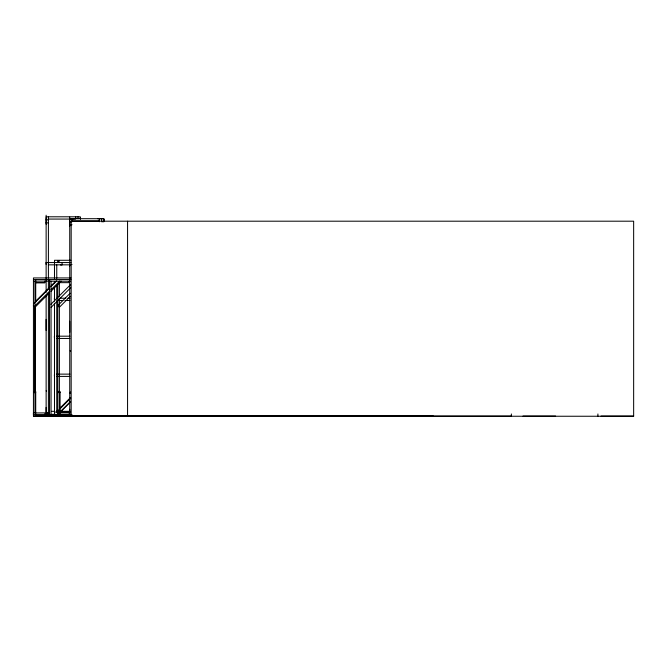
<?xml version="1.0" encoding="UTF-8"?>
<svg xmlns="http://www.w3.org/2000/svg" width="667" height="667" viewBox="0 0 667 667"><rect width="100%" height="100%" fill="white"/><g stroke="black" fill="none" stroke-linecap="round" stroke-linejoin="round"><path stroke-width="1" d="M80.415 218.526L80.307 219.126M103.835 220.21L103.952 219.568L103.994 220.927M80.374 218.051L80.374 218.801L80.257 217.817M103.894 221.077L103.835 220.602M70.327 350.458L70.419 351.209M46.29 390.403L46.415 391.462M35.351 301.534L49.75 287.135M51.192 285.693L55.511 281.374M34.167 303.377L49.433 288.111M50.892 286.66L56.703 280.84M35.051 305.719L49.591 291.179M51.042 289.72L59.772 280.999M49.5 292.771L34.959 307.312L33.35 305.703M50.95 291.321L61.131 281.14M50.892 304.319L70.527 284.692M51.051 307.387L70.677 287.76M70.152 293.263L57.787 305.628L59.396 307.237L70.302 296.331M56.728 411.322L58.187 409.855M59.655 408.396L70.619 397.432M58.371 413.69L56.762 412.081L58.229 410.614M59.696 409.146L70.702 398.132M59.838 412.223L70.11 401.943M59.605 412.731L70.569 401.767M48.349 413.59L49.708 413.023L48.349 412.448M70.394 392.013L69.735 392.663L70.377 393.522M46.131 216.792L80.29 216.792L80.29 218.818M46.131 217.617L46.131 224.229M70.385 218.618L74.237 218.693M97.665 218.693L100.984 218.693M101.968 218.618L103.769 218.618M69.735 218.693L103.885 218.693L103.885 221.727L101.609 221.727L101.609 218.693M48.408 219.068L75.73 219.068L75.73 216.792M46.131 219.827L48.408 219.827M103.952 219.943L103.877 220.694L104.01 220.035M103.86 220.477L103.985 219.618M72.011 220.969L99.566 220.969M69.735 221.727L72.011 221.727L72.011 218.693M46.056 222.87L48.408 222.87M69.66 224.762L72.011 224.762M69.735 226.13L69.66 219.51M70.852 260.28L54.486 260.28L54.486 278.314M46.131 262.556L70.869 262.556M69.735 264.457L72.011 264.457M48.408 264.841L70.869 264.841M60.347 264.916L61.856 264.916M70.885 277.947L33.442 277.947L33.442 416.158L511.414 416.1M33.442 279.548L70.885 279.548M33.442 281.14L50.117 281.14M49.533 281.216L70.285 281.216M35.509 282.658L44.831 282.658M58.838 282.658L69.193 282.658L69.193 281.065M35.509 282.733L44.831 282.733L44.831 281.065M59.797 298.232L65.866 298.232M67.892 298.232L69.918 298.232M56.762 300.509L62.831 300.509M64.857 300.509L69.918 300.509M46.131 319.36L46.131 330.49M69.735 321.261L69.735 332.391M56.762 336.185L69.918 336.185M56.762 338.461L69.918 338.461M56.762 374.129L69.918 374.129M56.762 376.405L69.918 376.405M57.804 391.446L60.08 391.446L60.08 413.615M34.2 391.521L35.718 391.521L35.718 413.69M57.804 392.58L60.08 392.58M34.2 392.655L35.718 392.655M46.131 407.395L46.131 413.982M69.735 409.305L69.735 415.875M51.476 411.322L54.536 411.322M59.638 411.322L69.843 411.322M54.486 412.081L69.968 412.081M48.349 412.731L46.39 412.731L46.39 413.307L48.349 413.307M57.804 412.898L69.193 412.898L69.193 414.49M51.476 414.357L58.613 414.357M44.856 414.49L70.168 414.49M49.241 414.566L33.425 414.566L33.425 412.973L44.831 412.898L44.831 414.566M49.533 414.641L71.944 414.632M71.944 415.199L69.985 415.199L69.985 414.632M33.442 416.083L433.383 416.083M522.978 416.083L555.619 416.083M601.017 416.1L633.65 416.1M35.718 416.233L633.65 416.25L633.65 221.194L71.177 221.194L71.177 416.25M78.389 416.408L79.898 416.408M81.241 416.408L82.791 416.25M101.951 416.408L103.618 416.408M597.907 413.974L597.907 416.25M511.364 413.974L511.364 416.25M127.564 221.194L127.564 416.25M99.333 218.693L99.333 221.744M78.014 216.792L78.014 218.826M70.335 392.388L70.335 393.146M69.735 217.1L69.735 416.25M69.66 264.691L69.66 266.2M62.073 262.556L62.073 264.841M59.396 282.658L59.396 296.198M59.396 298.282L59.396 412.898M57.804 283.7L57.804 414.616M56.762 264.841L56.762 278.314M56.762 285.576L56.762 299.058M56.762 301.125L56.762 412.081M54.486 281.424L54.486 283.5M54.486 287.652L54.486 301.125M54.486 303.202L54.486 414.357M54.402 298.082L54.402 299.591M54.402 336.126L54.402 337.635M54.402 374.671L54.402 376.171M51.051 281.216L51.051 414.566M49.533 279.623L49.533 416.233M48.408 216.792L48.408 278.156M48.408 280.232L48.408 289.595M48.408 292.713L48.408 414.357L46.131 414.357L46.131 295.831M46.131 215.208L46.131 278.839M46.131 280.057L46.131 292.296M46.056 262.798L46.056 264.307M35.718 279.548L35.718 302.176M35.718 414.566L35.718 416.158M35.034 306.62L35.034 392.054M34.959 281.14L34.959 412.973M57.812 261.064C58.388 264.057 60.297 259.305 57.812 261.064M58.354 260.972L58.679 261.722L58.354 260.972"/></g></svg>
